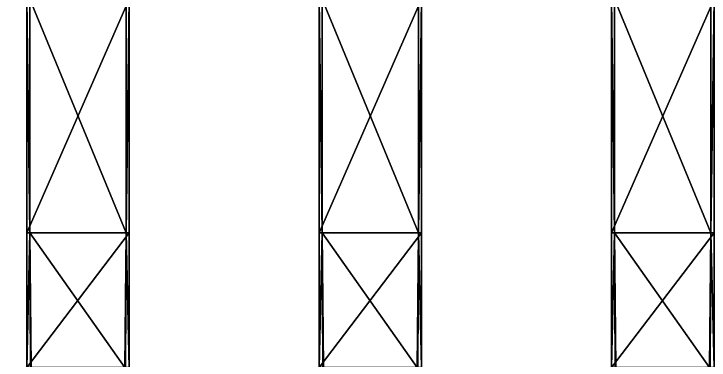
# Model space of a CAD drawing. Header units: millimetres. Extents: x -13000 to 13000, y -1300 to 1300.
# Drawn here: x 3140 to 4329, y -617 to -26 of the extents above; entities that cross this region are included whole.
import ezdxf

# ---------------------------------------------------------------- set-up
doc = ezdxf.new("R2010")
doc.units = ezdxf.units.MM
doc.layers.add('Rails', color=7, linetype='Continuous', true_color=0x068706)

msp = doc.modelspace()

# ---------------------------------------------------------------- meshes
at = {"layer": 'Rails', "color": 201, "true_color": 0xd59ae5}
mesh = msp.add_polyface(dxfattribs=at)
corners = [(3162.4, 0, -50), (3162.4, -400, -50), (3167.6, -400, 90), (3167.6, 0, 90), (3162.4, -630, -50), (3168.7, -630, 110), (3169.9, -630, 130), (3332.4, -400, 90), (3337.6, 0, -50), (3337.6, -400, -50), (3330.1, -630, 130), (3331.2, -630, 110), (2832.4, -400, 90), (2837.6, -400, -50), (2837.6, 0, -50), (2832.4, 0, 90), (2837.6, -630, -50), (2831.2, -630, 110), (2831.2, -965, 110), (2830.1, -630, 130), (2662.4, 0, -50), (2662.4, -400, -50), (2667.6, -400, 90), (2667.6, 0, 90), (2662.4, -630, -50), (2668.7, -630, 110), (2669.9, -630, 130), (2332.4, -400, 90), (2337.6, -400, -50), (2337.6, 0, -50), (2337.6, -630, -50)]
mesh.append_faces([[corners[k] for k in face] for face in [(6, 2, 5), (17, 12, 19), (26, 22, 25)]], dxfattribs={"color": 201})
mesh.append_faces([[corners[k] for k in face] for face in [(0, 1, 2), (2, 3, 0), (4, 5, 2), (2, 1, 4), (3, 2, 7), (1, 0, 8), (4, 1, 9), (2, 6, 10), (6, 5, 11), (12, 13, 14), (14, 15, 12), (16, 17, 18), (12, 17, 16), (16, 13, 12), (20, 21, 22), (22, 23, 20), (24, 25, 22), (22, 21, 24), (23, 22, 12), (12, 15, 23), (21, 20, 14), (14, 13, 21), (18, 17, 25), (24, 21, 13), (13, 16, 24), (22, 26, 19), (19, 12, 22), (26, 25, 17), (17, 19, 26), (27, 28, 29), (30, 28, 27)]], dxfattribs={"vtx2": -1, "color": 201})
mesh = msp.add_polyface(dxfattribs=at)
corners = [(4162.4, 0, -50), (4162.4, -400, -50), (4167.6, -400, 90), (4162.4, -630, -50), (3832.4, -400, 90), (3837.6, -400, -50), (3837.6, 0, -50), (3832.4, 0, 90), (3837.6, -630, -50), (3831.2, -630, 110), (3831.2, -965, 110), (3830.1, -630, 130), (3662.4, 0, -50), (3662.4, -400, -50), (3667.6, -400, 90), (3667.6, 0, 90), (3662.4, -630, -50), (3668.7, -630, 110), (3669.9, -630, 130), (3332.4, -400, 90), (3337.6, -400, -50), (3337.6, 0, -50), (3332.4, 0, 90), (3331.2, -630, 110), (3337.6, -630, -50), (3330.1, -630, 130), (3167.6, 0, 90), (3162.4, -400, -50), (3162.4, -630, -50), (3167.6, -400, 90), (3169.9, -630, 130)]
mesh.append_faces([[corners[k] for k in face] for face in [(9, 4, 11), (18, 14, 17), (23, 19, 25)]], dxfattribs={"color": 201})
mesh.append_faces([[corners[k] for k in face] for face in [(0, 1, 2), (2, 1, 3), (4, 5, 6), (6, 7, 4), (8, 9, 10), (4, 9, 8), (8, 5, 4), (12, 13, 14), (14, 15, 12), (16, 17, 14), (14, 13, 16), (15, 14, 4), (4, 7, 15), (13, 12, 6), (6, 5, 13), (10, 9, 17), (16, 13, 5), (5, 8, 16), (14, 18, 11), (11, 4, 14), (18, 17, 9), (9, 11, 18), (19, 20, 21), (21, 22, 19), (19, 23, 24), (24, 20, 19), (19, 22, 26), (21, 20, 27), (20, 24, 28), (25, 19, 29), (23, 25, 30)]], dxfattribs={"vtx2": -1, "color": 201})
mesh = msp.add_polyface(dxfattribs=at)
corners = [(4662.4, 0, -50), (4662.4, -400, -50), (4667.6, -400, 90), (4667.6, 0, 90), (4662.4, -630, -50), (4668.7, -630, 110), (4669.9, -630, 130), (4832.4, -400, 90), (4832.4, 0, 90), (4837.6, 0, -50), (4837.6, -400, -50), (4831.2, -965, 110), (4831.2, -630, 110), (4830.1, -630, 130), (4332.4, -400, 90), (4337.6, -400, -50), (4337.6, 0, -50), (4332.4, 0, 90), (4337.6, -630, -50), (4331.2, -630, 110), (4331.2, -965, 110), (4330.1, -630, 130), (4167.6, -400, 90), (4167.6, 0, 90), (4162.4, 0, -50), (4162.4, -630, -50), (4168.7, -630, 110), (4169.9, -630, 130), (4162.4, -400, -50)]
mesh.append_faces([[corners[k] for k in face] for face in [(6, 2, 5), (19, 14, 21), (27, 22, 26)]], dxfattribs={"color": 201})
mesh.append_faces([[corners[k] for k in face] for face in [(0, 1, 2), (2, 3, 0), (4, 5, 2), (2, 1, 4), (3, 2, 7), (7, 8, 3), (1, 0, 9), (9, 10, 1), (11, 12, 5), (4, 1, 10), (2, 6, 13), (13, 7, 2), (6, 5, 12), (12, 13, 6), (14, 15, 16), (16, 17, 14), (18, 19, 20), (14, 19, 18), (18, 15, 14), (22, 23, 24), (25, 26, 22), (23, 22, 14), (14, 17, 23), (28, 24, 16), (16, 15, 28), (25, 28, 15), (15, 18, 25), (22, 27, 21), (21, 14, 22), (27, 26, 19), (19, 21, 27)]], dxfattribs={"vtx2": -1, "color": 201})

doc.saveas('drawing.dxf')
